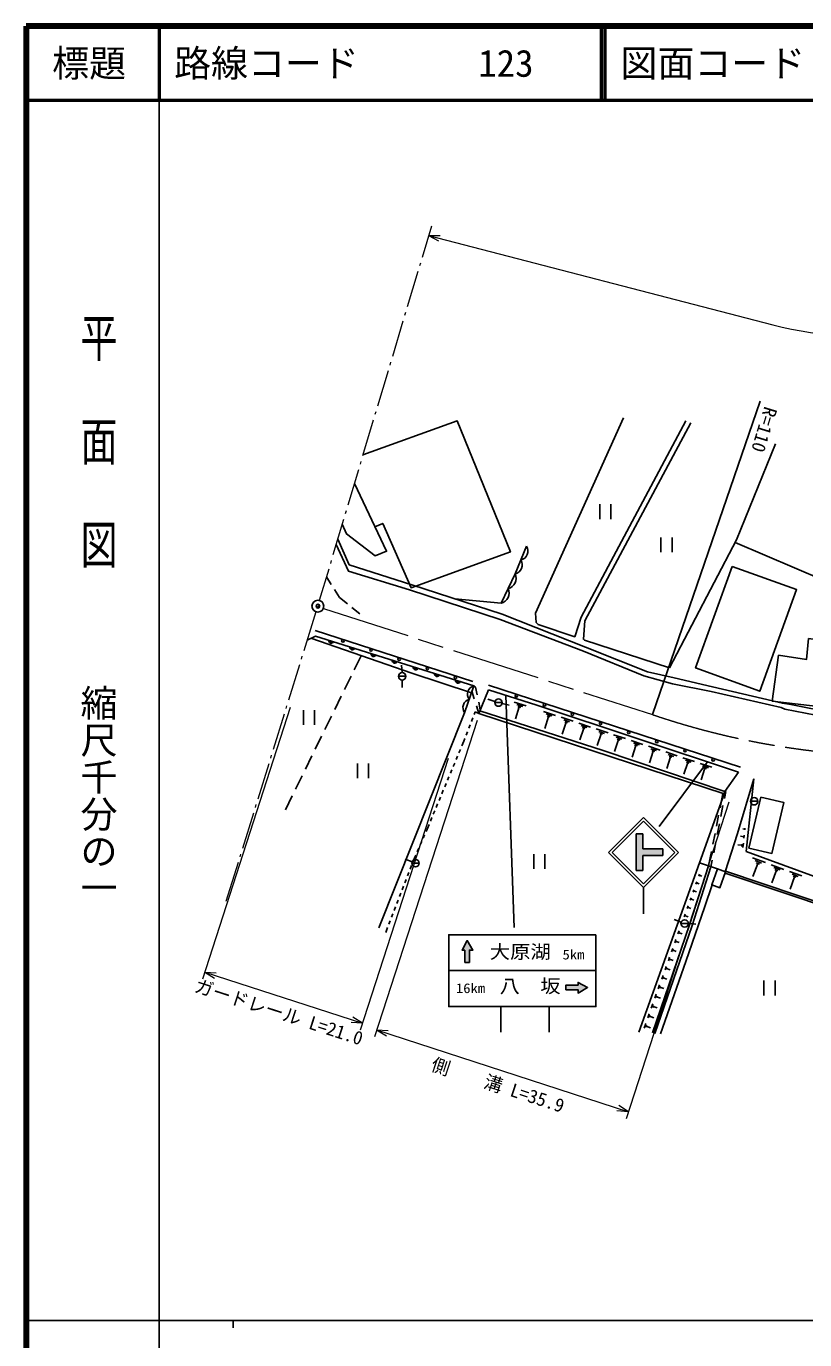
# Model space of a CAD drawing. Units: millimetres, scale not verified. Extents: x 40000 to 680000, y 20000 to 380000.
# Drawn here: x 40000 to 145311, y 202409 to 380000 of the extents above; entities that cross this region are included whole.
import ezdxf
from ezdxf.enums import TextEntityAlignment as Align

# ---------------------------------------------------------------- set-up
doc = ezdxf.new("R2010")
doc.units = ezdxf.units.MM
doc.header["$LTSCALE"] = 1000
doc.header["$PDMODE"] = 32
doc.header["$PDSIZE"] = 500
doc.linetypes.add('CHAIN', pattern=[18.5, 12, -1.5, 3.5, -1.5])
for name, color, linetype, lineweight in [('M-BGD', 7, 'Continuous', 25), ('M-BGD-EXST', 7, 'Continuous', 25), ('M-BMK', 2, 'CHAIN', 13), ('M-BMK-HTXT', 7, 'Continuous', 13), ('M-BMK-SRVR', 3, 'Continuous', 25), ('M-STR-HTXT', 7, 'Continuous', 13), ('M-STR-STRC', 7, 'Continuous', 25), ('M-TTL', 2, 'Continuous', 140), ('M-TTL-BAND', 7, 'Continuous', 25), ('M-TTL-LINE', 7, 'Continuous', 50)]:
    doc.layers.add(name, color=color, linetype=linetype, lineweight=lineweight)
doc.layers.add('M-OTRS', color=6, linetype='Continuous')
doc.layers.add('M-TTL-TXT', color=7, linetype='Continuous')
doc.styles.add('@ＭＳ ゴシック', font='')
doc.styles.add('ＭＳ ゴシック', font='')
doc.styles.get('@ＭＳ ゴシック').set_extended_font_data('@MS Gothic')
doc.styles.get('ＭＳ ゴシック').set_extended_font_data('MS Gothic')

msp = doc.modelspace()

# ---------------------------------------------------------------- hatches: boundary and pattern name
at = {"layer": 'M-STR-STRC'}
for points in [[(126107, 267883), (126107, 268783), (123414, 268783), (123414, 270816), (122514, 270816), (122514, 265851), (123414, 265851), (123414, 267883)], [(99340, 255092), (98966, 255092), (99666, 256371), (100418, 255093), (99955, 255091), (99955, 253431), (99337, 253432)], [(99337, 253432), (99340, 255092), (98966, 255092), (99666, 256371), (100418, 255093), (99955, 255091), (99955, 253431)], [(114655, 250349), (114655, 250723), (115934, 250023), (114656, 249271), (114654, 249734), (112995, 249734), (112995, 250353)], [(112995, 250353), (114655, 250349), (114655, 250723), (115934, 250023), (114656, 249271), (114654, 249734), (112995, 249734)]]:
    msp.add_hatch(color=256, dxfattribs=at).paths.add_polyline_path(points)

# ---------------------------------------------------------------- linework, layer by layer
at = {"layer": 'M-BGD'}
for p, q in [((108895, 300649), (120772, 327049)), ((117594, 315363), (117594, 313363)), ((119094, 315363), (119094, 313363)), ((125862, 310878), (125862, 308878)), ((127362, 310878), (127362, 308878)), ((81268, 304500), (80600, 305552)), ((82364, 302772), (81696, 303824)), ((83437, 301921), (82364, 302772)), ((97966, 302588), (104243, 301988)), ((85138, 300574), (84064, 301425)), ((79097, 298317), (100432, 291410)), ((85307, 294893), (84379, 293007)), ((83937, 292110), (83053, 290316)), ((100526, 290815), (99297, 287178)), ((100291, 290118), (100612, 289086)), ((100777, 290620), (100526, 290815)), ((100996, 289585), (100777, 290620)), ((102515, 290274), (101230, 287098)), ((102550, 290904), (136600, 279832)), ((82612, 289419), (81728, 287624)), ((100909, 288131), (101230, 287098)), ((101422, 287571), (101203, 288606)), ((106016, 288634), (107626, 288121)), ((106693, 287975), (106180, 286364)), ((106354, 288304), (107160, 288048)), ((106492, 288039), (106894, 287910)), ((77496, 287531), (77496, 285531)), ((78996, 287531), (78996, 285531)), ((81287, 286727), (80403, 284933)), ((99297, 287178), (87680, 258094)), ((100227, 286016), (100406, 286482)), ((100586, 286949), (100722, 287301)), ((100722, 287301), (101230, 287098)), ((101230, 287098), (134407, 276210)), ((109992, 287353), (111606, 286817)), ((110666, 286681), (110130, 285068)), ((110329, 287017), (111136, 286749)), ((110464, 286748), (110867, 286615)), ((112369, 286564), (113977, 286031)), ((112704, 286230), (113508, 285963)), ((112838, 285962), (113240, 285829)), ((99508, 284149), (99688, 284616)), ((99867, 285082), (100047, 285549)), ((113039, 285896), (112506, 284288)), ((114739, 285778), (116341, 285247)), ((115407, 285112), (114876, 283510)), ((115073, 285445), (115874, 285180)), ((115207, 285179), (115607, 285046)), ((117103, 284994), (118699, 284465)), ((117769, 284330), (117239, 282734)), ((117436, 284662), (118234, 284398)), ((117569, 284397), (117968, 284264)), ((119461, 284212), (121051, 283685)), ((79961, 284036), (79078, 282242)), ((98924, 282689), (99193, 283330)), ((99193, 283330), (99328, 283683)), ((120124, 283551), (119597, 281961)), ((119793, 283881), (120588, 283618)), ((119926, 283617), (120323, 283485)), ((121814, 283432), (123398, 282906)), ((122474, 282773), (121949, 281189)), ((122144, 283102), (122936, 282840)), ((122276, 282839), (122672, 282707)), ((124160, 282653), (125738, 282130)), ((78636, 281344), (77753, 279550)), ((98152, 280845), (98345, 281306)), ((98538, 281767), (98731, 282228)), ((124818, 281997), (124295, 280419)), ((124489, 282325), (125278, 282064)), ((124621, 282063), (125016, 281932)), ((126500, 281877), (128073, 281356)), ((127156, 281223), (126635, 279651)), ((126828, 281550), (127614, 281289)), ((126960, 281289), (127353, 281158)), ((128835, 281103), (130401, 280583)), ((129162, 280777), (129945, 280517)), ((84791, 280317), (84791, 278317)), ((86291, 280317), (86291, 278317)), ((97380, 279000), (97573, 279461)), ((97766, 279922), (97959, 280383)), ((129488, 280451), (128969, 278885)), ((129293, 280516), (129684, 280387)), ((131164, 280330), (132724, 279813)), ((131815, 279682), (131297, 278121)), ((131489, 280006), (132269, 279747)), ((131619, 279746), (132010, 279617)), ((77311, 278653), (76428, 276859)), ((96607, 277155), (96800, 277616)), ((96993, 278077), (97186, 278539)), ((138404, 278261), (137398, 268405)), ((75986, 275961), (75058, 274075)), ((95835, 275310), (96028, 275771)), ((96221, 276233), (96414, 276694)), ((131090, 266880), (134407, 276210)), ((133860, 274308), (134249, 276262)), ((134438, 275609), (134617, 276518)), ((95062, 273465), (95255, 273927)), ((95448, 274388), (95642, 274849)), ((133956, 273156), (134246, 274628)), ((94215, 271441), (94483, 272082)), ((94676, 272543), (94869, 273004)), ((133372, 271856), (133665, 273327)), ((133475, 270703), (133764, 272174)), ((93690, 270229), (93889, 270688)), ((94087, 271147), (94215, 271441)), ((132883, 269404), (133176, 270875)), ((137102, 270426), (136623, 270475)), ((137206, 271447), (136925, 271475)), ((137121, 270618), (137082, 270234)), ((137217, 271559), (137194, 271334)), ((92897, 268393), (93095, 268852)), ((93294, 269311), (93492, 269770)), ((132298, 266469), (132688, 268423)), ((132993, 268249), (133282, 269721)), ((136835, 269262), (136252, 269321)), ((136850, 269408), (136821, 269116)), ((137011, 269539), (136951, 268956)), ((137398, 268405), (160178, 260063)), ((91953, 266048), (92134, 266514)), ((92315, 266980), (92571, 267640)), ((92571, 267640), (92698, 267934)), ((108662, 268077), (108662, 266077)), ((110162, 268077), (110162, 266077)), ((122856, 244010), (131090, 266880)), ((131090, 266880), (133502, 266059)), ((132621, 266359), (132800, 267268)), ((138235, 267567), (139998, 266921)), ((138955, 266803), (138309, 265039)), ((138595, 267185), (139477, 266862)), ((138734, 266884), (139175, 266722)), ((140776, 266636), (142486, 266009)), ((91230, 264183), (91410, 264649)), ((91591, 265115), (91772, 265582)), ((130975, 265084), (131079, 265373)), ((131027, 265229), (131389, 265098)), ((134559, 265506), (161584, 256402)), ((134596, 265763), (161667, 256643)), ((141474, 265895), (140848, 264184)), ((141125, 266266), (141980, 265952)), ((141261, 265973), (141688, 265817)), ((143263, 265725), (144923, 265117)), ((143941, 265006), (143333, 263347)), ((143602, 265366), (144432, 265062)), ((143734, 265082), (144149, 264930)), ((90868, 263251), (91049, 263717)), ((130201, 262935), (130317, 263257)), ((130259, 263096), (130662, 262951)), ((130591, 264018), (130701, 264323)), ((130646, 264170), (131028, 264033)), ((90144, 261386), (90325, 261853)), ((90506, 262319), (90687, 262785)), ((129404, 260720), (129532, 261075)), ((129806, 261836), (129927, 262174)), ((129867, 262005), (130289, 261853)), ((89421, 259522), (89601, 259988)), ((89782, 260454), (89963, 260920)), ((128996, 259587), (129130, 259959)), ((129063, 259773), (129528, 259605)), ((129468, 260897), (129911, 260737)), ((88622, 257464), (88878, 258124)), ((89059, 258590), (89240, 259056)), ((128161, 257268), (128307, 257675)), ((128299, 257333), (128372, 257536)), ((127734, 256082), (127887, 256506)), ((127878, 256150), (127954, 256362)), ((127916, 256256), (128341, 256103)), ((128336, 257435), (128742, 257288)), ((126860, 253655), (127026, 254116)), ((127016, 253728), (127099, 253959)), ((127300, 254877), (127459, 255320)), ((127451, 254948), (127530, 255169)), ((127490, 255059), (127933, 254899)), ((126413, 252413), (126585, 252893)), ((126576, 252490), (126662, 252730)), ((126619, 252610), (127098, 252437)), ((127058, 253844), (127519, 253678)), ((125959, 251153), (126138, 251651)), ((126128, 251232), (126218, 251482)), ((126173, 251357), (126672, 251177)), ((139788, 250974), (139788, 248974)), ((141288, 250974), (141288, 248974)), ((125030, 248573), (125223, 249110)), ((125213, 248659), (125309, 248928)), ((125261, 248793), (125798, 248600)), ((125498, 249873), (125684, 250390)), ((125674, 249956), (125767, 250214)), ((125721, 250085), (126238, 249899)), ((124555, 247254), (124755, 247811)), ((124744, 247343), (124844, 247621)), ((124794, 247482), (125351, 247282)), ((123583, 244554), (123798, 245151)), ((124073, 245914), (124280, 246491)), ((124269, 246007), (124373, 246295)), ((124321, 246151), (124898, 245943)), ((123786, 244650), (123893, 244948)), ((123840, 244799), (124437, 244584))]:
    msp.add_line(p, q, dxfattribs=at)
for points in [[(87174, 312313), (88220, 312788), (92061, 304078), (105485, 308922), (98305, 326649), (85539, 322039)], [(129206, 326665), (115082, 300096), (114191, 297469), (109233, 299123), (108979, 299378), (108895, 300649)], [(129884, 326368), (115549, 299630), (115378, 297129), (115505, 297002), (127010, 293233)], [(127010, 293233), (136066, 310557), (141369, 323524)], [(82731, 312665), (83325, 311368), (87199, 308390), (88737, 309014), (84387, 318195)], [(81908, 309920), (83573, 306330), (91822, 303790), (104105, 299804), (115388, 295526), (123556, 292167), (127412, 291106), (132668, 290045), (142118, 287879), (142627, 287667), (149619, 286308), (155036, 285628), (160172, 285160), (162195, 285199), (184586, 288075), (186196, 288371), (201120, 293211), (223625, 300690)], [(82130, 310661), (83692, 307200), (92144, 304468), (104399, 300511), (115654, 296063), (124062, 292713), (127625, 291897), (132825, 290693), (142288, 288457), (143433, 288280), (149320, 287141), (155177, 286575), (160481, 285953), (163946, 286266), (184494, 288747), (186033, 289045), (188118, 289716)], [(104243, 301988), (106156, 305953), (107693, 309700)], [(135890, 310220), (147931, 305085), (148651, 303813), (157296, 301012), (164713, 299569), (167044, 300415), (169293, 307026), (169463, 308086), (170184, 309357), (171540, 310035), (178278, 307743), (186840, 308545), (186967, 308460)], [(77980, 296998), (79131, 297555), (100526, 290815)], [(78508, 297254), (92152, 292516), (100214, 289889)], [(102515, 290274), (109060, 288189), (136366, 279132)], [(101360, 287419), (118060, 282081), (134520, 276537)], [(134407, 276210), (134520, 276537), (136366, 279133)], [(138404, 278261), (136226, 270839), (134566, 265669)], [(124730, 243890), (129734, 258510), (132298, 266469)], [(125039, 243822), (130060, 258421), (132621, 266359)], [(125810, 243752), (129205, 253566), (131782, 260995), (132767, 263919)]]:
    msp.add_lwpolyline(points, dxfattribs=at)
for points in [[(135507, 306974), (130536, 293241), (139226, 290095), (144197, 303829)], [(140913, 288762), (165369, 285930), (165497, 287008), (167583, 286705), (168524, 293968), (166945, 294181), (167513, 297616), (158639, 298903), (158171, 295514), (145841, 297219), (145562, 294384), (141768, 294961)], [(139364, 275788), (137763, 268887), (140874, 268165), (142475, 275066)], [(134612, 265652), (133833, 263528), (132723, 263935), (133502, 266059)]]:
    msp.add_lwpolyline(points, close=True, dxfattribs=at)
for centre in [(82841, 296895), (86647, 295663), (90452, 294431), (94258, 293199), (98063, 291967), (106292, 289477), (110096, 288240), (113900, 287003), (117704, 285766), (121508, 284529), (125312, 283292), (129116, 282055), (132920, 280818)]:
    msp.add_circle(centre, 175, dxfattribs=at)
for centre, radius, start, end in [((106592, 309057), 1275, 285.12763, 30.25996), ((105824, 307184), 1275, 285.12763, 30.25996), ((104812, 305380), 1461, 285.37398, 23.11146), ((103856, 303397), 1461, 285.37398, 23.11146), ((81261, 296941), 354, 171.30981, 333.71499), ((81261, 296941), 283, 173.53385, 331.49095), ((81261, 296941), 212, 177.28018, 327.74463), ((81261, 296941), 142, 184.99191, 320.0329), ((81261, 296941), 100, 195.30957, 309.71524), ((84122, 296040), 354, 171.30981, 333.71499), ((84122, 296040), 283, 173.53385, 331.49095), ((84122, 296040), 212, 177.28018, 327.74463), ((84122, 296040), 142, 184.99191, 320.0329), ((84122, 296040), 100, 195.30957, 309.71524), ((86984, 295138), 354, 171.30981, 333.71499), ((86984, 295138), 283, 173.53385, 331.49095), ((86984, 295138), 212, 177.28018, 327.74463), ((86984, 295138), 142, 184.99191, 320.0329), ((86984, 295138), 100, 195.30957, 309.71524), ((89845, 294237), 354, 171.30981, 333.71499), ((89845, 294237), 283, 173.53385, 331.49095), ((89845, 294237), 212, 177.28018, 327.74463), ((89845, 294237), 142, 184.99191, 320.0329), ((89845, 294237), 100, 195.30957, 309.71524), ((92706, 293335), 354, 171.30981, 333.71499), ((92706, 293335), 283, 173.53385, 331.49095), ((92706, 293335), 212, 177.28018, 327.74463), ((92706, 293335), 142, 184.99191, 320.0329), ((92706, 293335), 100, 195.30957, 309.71524), ((95568, 292434), 354, 171.30981, 333.71499), ((95568, 292434), 283, 173.53385, 331.49095), ((95568, 292434), 212, 177.28018, 327.74463), ((95568, 292434), 142, 184.99191, 320.0329), ((95568, 292434), 100, 195.30957, 309.71524), ((98429, 291532), 354, 171.30981, 333.71499), ((98429, 291532), 283, 173.53385, 331.49095), ((98429, 291532), 212, 177.28018, 327.74463), ((98429, 291532), 142, 184.99191, 320.0329), ((98429, 291532), 100, 195.30957, 309.71524), ((100855, 289691), 1171, 106.28773, 216.37003), ((100240, 287872), 1171, 106.28773, 216.37003)]:
    msp.add_arc(centre, radius, start, end, dxfattribs=at)
at = {"layer": 'M-BGD-EXST'}
for p, q in [((90830, 292609), (90770, 293607)), ((90360, 292110), (91360, 292110)), ((90855, 291610), (90844, 290610)), ((103400, 288703), (102448, 289008)), ((103376, 288550), (104376, 288550)), ((104364, 288441), (105340, 288223)), ((137964, 275213), (138964, 275213)), ((92199, 267023), (91270, 267393)), ((92163, 266838), (93163, 266838)), ((128595, 258882), (127663, 259246)), ((128561, 258699), (129561, 258699)), ((129559, 258665), (130557, 258596))]:
    msp.add_line(p, q, dxfattribs=at)
for centre in [(90860, 292110), (103876, 288550), (138464, 275213), (92663, 266838), (129061, 258699)]:
    msp.add_circle(centre, 500, dxfattribs=at)
at = {"layer": 'M-BMK'}
msp.add_line((80190, 301289), (124728, 286925), dxfattribs=at)
msp.add_arc((158743, 387131), 105822, 251.24983, 278.91559, dxfattribs=at)
at = {"layer": 'M-BMK-HTXT'}
for p, q in [((94812, 352993), (93542, 348755)), ((92968, 346839), (91533, 342050)), ((93313, 347989), (93198, 347606)), ((91304, 341283), (91189, 340900)), ((90959, 340134), (89525, 335344)), ((89295, 334578), (89180, 334195)), ((88951, 333428), (87516, 328638)), ((87286, 327872), (87171, 327489)), ((86942, 326723), (85507, 321933)), ((84933, 320017), (83498, 315227)), ((85277, 321167), (85163, 320783)), ((83269, 314461), (83154, 314078)), ((82924, 313311), (81490, 308522)), ((81260, 307755), (81145, 307372)), ((80916, 306606), (79646, 302368)), ((79172, 300842), (77538, 295576)), ((77301, 294812), (77182, 294430)), ((76945, 293666), (75463, 288891)), ((75226, 288127), (75107, 287745)), ((74870, 286981), (73388, 282205)), ((73151, 281441), (73033, 281059)), ((72795, 280295), (71313, 275520)), ((70721, 273610), (69238, 268834)), ((71076, 274756), (70958, 274374)), ((68646, 266924), (67011, 261659)), ((69001, 268070), (68883, 267688))]:
    msp.add_line(p, q, dxfattribs=at)
at = {"layer": 'M-BMK-SRVR'}
msp.add_line((124728, 286925), (139285, 329329), dxfattribs=at)
msp.add_circle((79450, 301592), 800, dxfattribs=at)
at = {"layer": 'M-OTRS'}
msp.add_point((79450, 301592), dxfattribs=at)
at = {"layer": 'M-STR-HTXT'}
for p, q in [((94431, 351723), (140974, 339611)), ((94431, 351723), (95788, 350982)), ((94431, 351723), (95977, 351708)), ((75720, 287886), (63831, 251159)), ((101004, 286149), (87092, 243365)), ((97055, 280979), (85166, 244252)), ((135054, 275077), (121142, 232293)), ((64139, 252111), (85474, 245204)), ((64139, 252111), (65450, 251292)), ((64139, 252111), (65681, 252006)), ((85474, 245204), (83931, 245309)), ((85474, 245204), (84162, 246023)), ((87401, 244316), (121451, 233244)), ((87401, 244316), (88712, 243495)), ((87401, 244316), (88943, 244208)), ((121451, 233244), (119909, 233351)), ((121451, 233244), (120141, 234064))]:
    msp.add_line(p, q, dxfattribs=at)
msp.add_arc((161070, 427681), 90333, 257.14648, 283.52532, dxfattribs=at)
at = {"layer": 'M-STR-STRC'}
for p, q in [((104860, 289527), (105993, 258138)), ((132138, 280534), (125598, 271819)), ((118759, 268278), (123496, 273015)), ((119253, 268278), (123496, 272520)), ((123496, 273015), (128234, 268278)), ((123496, 272520), (127739, 268278)), ((122514, 270816), (122514, 265851)), ((123414, 270816), (122514, 270816)), ((123414, 270816), (123414, 268783)), ((118759, 268278), (123496, 263540)), ((119253, 268278), (123496, 264035)), ((123414, 268783), (126107, 268783)), ((123496, 264035), (127739, 268278)), ((123496, 263540), (128234, 268278)), ((126107, 268783), (126107, 267883)), ((126107, 267883), (123414, 267883)), ((123414, 267883), (123414, 265851)), ((123414, 265851), (122514, 265851)), ((123496, 263540), (123496, 259985)), ((117066, 257176), (97164, 257176)), ((104188, 243995), (104188, 247456)), ((110727, 243995), (110727, 247456))]:
    msp.add_line(p, q, dxfattribs=at)
for points in [[(117066, 257176), (117066, 252316), (97164, 252316), (97164, 257176)], [(99340, 255092), (98966, 255092), (99666, 256371), (100418, 255093), (99955, 255091), (99955, 253431), (99337, 253432)], [(117066, 252316), (117066, 247456), (97164, 247456), (97164, 252316)], [(114655, 250349), (114655, 250723), (115934, 250023), (114656, 249271), (114654, 249734), (112995, 249734), (112995, 250353)]]:
    msp.add_lwpolyline(points, close=True, dxfattribs=at)
at = {"layer": 'M-TTL'}
for p, q in [((40000, 380000), (40000, 20000)), ((680000, 380000), (40000, 380000))]:
    msp.add_line(p, q, dxfattribs=at)
at = {"layer": 'M-TTL-BAND'}
for p, q in [((58000, 370000), (58000, 20000)), ((40000, 205000), (579000, 205000)), ((68000, 205000), (68000, 204000))]:
    msp.add_line(p, q, dxfattribs=at)
at = {"layer": 'M-TTL-LINE'}
for p, q in [((58000, 380000), (58000, 370000)), ((117750, 380000), (117750, 370000)), ((118250, 380000), (118250, 370000)), ((40000, 370000), (680000, 370000))]:
    msp.add_line(p, q, dxfattribs=at)

# ---------------------------------------------------------------- texts
at = {"layer": 'M-BMK-SRVR', "style": 'ＭＳ ゴシック'}
msp.add_text('R=110', height=1833, rotation=253.009, dxfattribs=at).set_placement((140747, 328441), align=Align.MIDDLE_LEFT)
at = {"layer": 'M-STR-HTXT', "style": 'ＭＳ ゴシック'}
for s, rotation, p in [('ガードレール L=21.0', 342.061, (73728, 245327)), ('側\u3000\u3000溝 L=35.9', 341.987, (103344, 235451))]:
    msp.add_text(s, height=1833, rotation=rotation, dxfattribs=at).set_placement(p, align=Align.BOTTOM_CENTER)
at = {"layer": 'M-STR-STRC', "style": 'ＭＳ ゴシック', "width": 1.1}
for s, height, p in [('大原湖', 1833, (106825, 253399)), ('5km', 1320, (114025, 253431)), ('16km', 1320, (100101, 248883)), ('八\u3000坂', 1833, (108156, 248761))]:
    msp.add_text(s, height=height, dxfattribs=at).set_placement(p, align=Align.BOTTOM_CENTER)
at = {"layer": 'M-TTL-BAND', "style": '@ＭＳ ゴシック', "width": 1.4}
msp.add_text('平  面  図', height=3666, rotation=270, dxfattribs=at).set_placement((49777, 306475), align=Align.MIDDLE_RIGHT)
at = {"layer": 'M-TTL-BAND', "style": '@ＭＳ ゴシック'}
msp.add_text('縮尺千分の一', height=3666, rotation=270, dxfattribs=at).set_placement((49777, 261030), align=Align.MIDDLE_RIGHT)
at = {"layer": 'M-TTL-TXT', "style": 'ＭＳ ゴシック'}
msp.add_text('標題', height=3666, dxfattribs=at).set_placement((48500, 375000), align=Align.MIDDLE_CENTER)
for s, p in [('路線コード', (60000, 375000)), ('123', (101142, 375000)), ('図面コード', (120380, 375000))]:
    msp.add_text(s, height=3666, dxfattribs=at).set_placement(p, align=Align.MIDDLE_LEFT)

doc.saveas('drawing.dxf')
